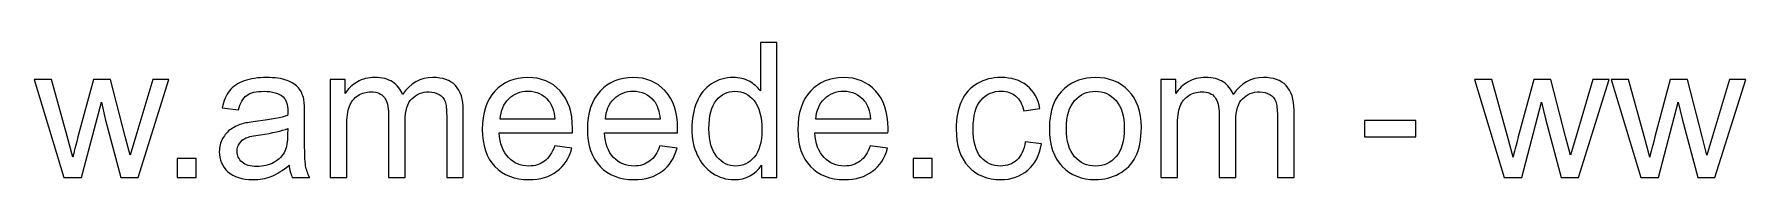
# Model space of a CAD drawing. Header units: millimetres. Extents: x -1050 to 1166, y -878 to -90.
# Drawn here: x 58 to 617, y -878 to -833 of the extents above; entities that cross this region are included whole.
import ezdxf

# ---------------------------------------------------------------- set-up
doc = ezdxf.new("R2010")
doc.units = ezdxf.units.MM
doc.header["$MEASUREMENT"] = 0
doc.layers.add('Layer 1', color=7, linetype='Continuous')

msp = doc.modelspace()

# ---------------------------------------------------------------- linework, layer by layer
at = {"layer": 'Layer 1', "color": 250}
for points, knots in [([(295.8352, -877.5126), (295.8352, -877.5126), (295.8352, -873.4462), (295.8352, -873.4462), (295.8352, -873.4462), (293.8071, -876.6067), (290.8216, -878.1921), (286.8787, -878.1921), (286.8787, -878.1921), (284.3256, -878.1921), (281.9784, -877.492), (279.8474, -876.0816), (279.8474, -876.0816), (277.706, -874.6815), (276.0486, -872.7152), (274.8647, -870.2033), (274.8647, -870.2033), (273.6911, -867.6811), (273.1043, -864.7882), (273.1043, -861.5145), (273.1043, -861.5145), (273.1043, -858.3231), (273.6396, -855.4303), (274.7, -852.8257), (274.7, -852.8257), (275.7706, -850.2314), (277.3663, -848.2342), (279.4973, -846.8547), (279.4973, -846.8547), (281.6181, -845.4649), (284.0065, -844.7751), (286.6316, -844.7751), (286.6316, -844.7751), (288.5671, -844.7751), (290.2863, -845.1869), (291.7893, -846.0002), (291.7893, -846.0002), (293.2924, -846.8135), (294.5175, -847.8842), (295.4646, -849.1916), (295.4646, -849.1916), (295.4646, -849.1916), (295.4646, -833.2861), (295.4646, -833.2861), (295.4646, -833.2861), (295.4646, -833.2861), (300.9002, -833.2861), (300.9002, -833.2861), (300.9002, -833.2861), (300.9002, -833.2861), (300.9002, -877.5126), (300.9002, -877.5126), (300.9002, -877.5126), (300.9002, -877.5126), (295.8352, -877.5126), (295.8352, -877.5126)], [0, 0, 0, 0, 0.06666667, 0.06666667, 0.06666667, 0.06666667, 0.13333333, 0.13333333, 0.13333333, 0.13333333, 0.2, 0.2, 0.2, 0.2, 0.26666667, 0.26666667, 0.26666667, 0.26666667, 0.33333333, 0.33333333, 0.33333333, 0.33333333, 0.4, 0.4, 0.4, 0.4, 0.46666667, 0.46666667, 0.46666667, 0.46666667, 0.53333333, 0.53333333, 0.53333333, 0.53333333, 0.6, 0.6, 0.6, 0.6, 0.66666667, 0.66666667, 0.66666667, 0.66666667, 0.73333333, 0.73333333, 0.73333333, 0.73333333, 0.8, 0.8, 0.8, 0.8, 0.86666667, 0.86666667, 0.86666667, 0.86666667, 1, 1, 1, 1]), ([(68.032, -877.5126), (68.032, -877.5126), (58.3446, -845.4546), (58.3446, -845.4546), (58.3446, -845.4546), (58.3446, -845.4546), (64.0274, -845.4546), (64.0274, -845.4546), (64.0274, -845.4546), (64.0274, -845.4546), (69.1439, -863.9543), (69.1439, -863.9543), (69.1439, -863.9543), (69.1439, -863.9543), (70.9558, -870.8416), (70.9558, -870.8416), (70.9558, -870.8416), (71.0278, -870.5018), (71.5837, -868.2988), (72.6132, -864.2323), (72.6132, -864.2323), (72.6132, -864.2323), (77.6886, -845.4546), (77.6886, -845.4546), (77.6886, -845.4546), (77.6886, -845.4546), (83.258, -845.4546), (83.258, -845.4546), (83.258, -845.4546), (83.258, -845.4546), (88.0863, -864.0676), (88.0863, -864.0676), (88.0863, -864.0676), (88.0863, -864.0676), (89.6614, -870.1724), (89.6614, -870.1724), (89.6614, -870.1724), (89.6614, -870.1724), (91.5042, -863.9852), (91.5042, -863.9852), (91.5042, -863.9852), (91.5042, -863.9852), (97.0428, -845.4546), (97.0428, -845.4546), (97.0428, -845.4546), (97.0428, -845.4546), (102.324, -845.4546), (102.324, -845.4546), (102.324, -845.4546), (102.324, -845.4546), (92.266, -877.5126), (92.266, -877.5126), (92.266, -877.5126), (92.266, -877.5126), (86.645, -877.5126), (86.645, -877.5126), (86.645, -877.5126), (86.645, -877.5126), (81.5594, -858.3334), (81.5594, -858.3334), (81.5594, -858.3334), (81.5594, -858.3334), (80.2725, -852.8463), (80.2725, -852.8463), (80.2725, -852.8463), (80.2725, -852.8463), (73.7868, -877.5126), (73.7868, -877.5126), (73.7868, -877.5126), (73.7868, -877.5126), (68.032, -877.5126), (68.032, -877.5126)], [0, 0, 0, 0, 0.05263158, 0.05263158, 0.05263158, 0.05263158, 0.10526316, 0.10526316, 0.10526316, 0.10526316, 0.15789474, 0.15789474, 0.15789474, 0.15789474, 0.21052632, 0.21052632, 0.21052632, 0.21052632, 0.26315789, 0.26315789, 0.26315789, 0.26315789, 0.31578947, 0.31578947, 0.31578947, 0.31578947, 0.36842105, 0.36842105, 0.36842105, 0.36842105, 0.42105263, 0.42105263, 0.42105263, 0.42105263, 0.47368421, 0.47368421, 0.47368421, 0.47368421, 0.52631579, 0.52631579, 0.52631579, 0.52631579, 0.57894737, 0.57894737, 0.57894737, 0.57894737, 0.63157895, 0.63157895, 0.63157895, 0.63157895, 0.68421053, 0.68421053, 0.68421053, 0.68421053, 0.73684211, 0.73684211, 0.73684211, 0.73684211, 0.78947368, 0.78947368, 0.78947368, 0.78947368, 0.84210526, 0.84210526, 0.84210526, 0.84210526, 0.89473684, 0.89473684, 0.89473684, 0.89473684, 1, 1, 1, 1]), ([(141.5678, -873.4976), (139.55, -875.2169), (137.6043, -876.4214), (135.7409, -877.1317), (135.7409, -877.1317), (133.8775, -877.842), (131.8804, -878.1921), (129.739, -878.1921), (129.739, -878.1921), (126.2182, -878.1921), (123.5107, -877.3376), (121.6164, -875.6184), (121.6164, -875.6184), (119.7222, -873.9094), (118.7751, -871.7166), (118.7751, -869.0503), (118.7751, -869.0503), (118.7751, -867.4855), (119.1354, -866.0545), (119.8457, -864.7573), (119.8457, -864.7573), (120.5664, -863.4602), (121.5032, -862.4307), (122.6562, -861.6483), (122.6562, -861.6483), (123.8195, -860.8659), (125.1167, -860.2688), (126.5682, -859.8673), (126.5682, -859.8673), (127.6389, -859.5894), (129.2552, -859.3217), (131.4068, -859.054), (131.4068, -859.054), (135.7924, -858.5393), (139.0352, -857.9113), (141.1045, -857.1907), (141.1045, -857.1907), (141.1251, -856.4494), (141.1354, -855.9759), (141.1354, -855.7803), (141.1354, -855.7803), (141.1354, -853.5772), (140.6206, -852.0227), (139.5912, -851.1167), (139.5912, -851.1167), (138.2014, -849.8917), (136.1321, -849.2843), (133.3937, -849.2843), (133.3937, -849.2843), (130.8303, -849.2843), (128.936, -849.7372), (127.7213, -850.6329), (127.7213, -850.6329), (126.4962, -851.5285), (125.6005, -853.1139), (125.0137, -855.3994), (125.0137, -855.3994), (125.0137, -855.3994), (119.7016, -854.6581), (119.7016, -854.6581), (119.7016, -854.6581), (120.1855, -852.383), (120.9782, -850.5402), (122.09, -849.1401), (122.09, -849.1401), (123.2018, -847.74), (124.8078, -846.6694), (126.908, -845.9076), (126.908, -845.9076), (128.9978, -845.156), (131.4377, -844.7751), (134.1967, -844.7751), (134.1967, -844.7751), (136.9351, -844.7751), (139.1691, -845.0943), (140.8883, -845.7428), (140.8883, -845.7428), (142.5972, -846.3914), (143.8635, -847.1944), (144.6665, -848.1724), (144.6665, -848.1724), (145.4695, -849.1504), (146.0357, -850.3858), (146.3651, -851.8785), (146.3651, -851.8785), (146.5402, -852.8051), (146.6328, -854.4728), (146.6328, -856.8715), (146.6328, -856.8715), (146.6328, -856.8715), (146.6328, -864.0779), (146.6328, -864.0779), (146.6328, -864.0779), (146.6328, -869.112), (146.746, -872.2931), (146.9725, -873.6418), (146.9725, -873.6418), (147.1887, -874.9904), (147.6417, -876.2772), (148.3006, -877.5126), (148.3006, -877.5126), (148.3006, -877.5126), (142.6178, -877.5126), (142.6178, -877.5126), (142.6178, -877.5126), (142.0722, -876.3699), (141.7222, -875.0316), (141.5678, -873.4976)], [0, 0, 0, 0, 0.03571429, 0.03571429, 0.03571429, 0.03571429, 0.07142857, 0.07142857, 0.07142857, 0.07142857, 0.10714286, 0.10714286, 0.10714286, 0.10714286, 0.14285714, 0.14285714, 0.14285714, 0.14285714, 0.17857143, 0.17857143, 0.17857143, 0.17857143, 0.21428571, 0.21428571, 0.21428571, 0.21428571, 0.25, 0.25, 0.25, 0.25, 0.28571429, 0.28571429, 0.28571429, 0.28571429, 0.32142857, 0.32142857, 0.32142857, 0.32142857, 0.35714286, 0.35714286, 0.35714286, 0.35714286, 0.39285714, 0.39285714, 0.39285714, 0.39285714, 0.42857143, 0.42857143, 0.42857143, 0.42857143, 0.46428571, 0.46428571, 0.46428571, 0.46428571, 0.5, 0.5, 0.5, 0.5, 0.53571429, 0.53571429, 0.53571429, 0.53571429, 0.57142857, 0.57142857, 0.57142857, 0.57142857, 0.60714286, 0.60714286, 0.60714286, 0.60714286, 0.64285714, 0.64285714, 0.64285714, 0.64285714, 0.67857143, 0.67857143, 0.67857143, 0.67857143, 0.71428571, 0.71428571, 0.71428571, 0.71428571, 0.75, 0.75, 0.75, 0.75, 0.78571429, 0.78571429, 0.78571429, 0.78571429, 0.82142857, 0.82142857, 0.82142857, 0.82142857, 0.85714286, 0.85714286, 0.85714286, 0.85714286, 0.89285714, 0.89285714, 0.89285714, 0.89285714, 0.92857143, 0.92857143, 0.92857143, 0.92857143, 1, 1, 1, 1]), ([(154.9818, -877.5126), (154.9818, -877.5126), (154.9818, -845.4546), (154.9818, -845.4546), (154.9818, -845.4546), (154.9818, -845.4546), (159.8616, -845.4546), (159.8616, -845.4546), (159.8616, -845.4546), (159.8616, -845.4546), (159.8616, -849.9843), (159.8616, -849.9843), (159.8616, -849.9843), (160.8602, -848.4195), (162.1985, -847.1532), (163.8663, -846.2061), (163.8663, -846.2061), (165.534, -845.2487), (167.4283, -844.7751), (169.5593, -844.7751), (169.5593, -844.7751), (171.9271, -844.7751), (173.8728, -845.2693), (175.3861, -846.2473), (175.3861, -846.2473), (176.8995, -847.2356), (177.9701, -848.6048), (178.5878, -850.3755), (178.5878, -850.3755), (181.1409, -846.6385), (184.4456, -844.7751), (188.5223, -844.7751), (188.5223, -844.7751), (191.7137, -844.7751), (194.1741, -845.6502), (195.8831, -847.4106), (195.8831, -847.4106), (197.6023, -849.171), (198.4671, -851.8785), (198.4671, -855.5332), (198.4671, -855.5332), (198.4671, -855.5332), (198.4671, -877.5126), (198.4671, -877.5126), (198.4671, -877.5126), (198.4671, -877.5126), (193.0314, -877.5126), (193.0314, -877.5126), (193.0314, -877.5126), (193.0314, -877.5126), (193.0314, -857.3348), (193.0314, -857.3348), (193.0314, -857.3348), (193.0314, -855.1729), (192.8461, -853.6081), (192.4961, -852.6507), (192.4961, -852.6507), (192.1461, -851.6932), (191.5078, -850.9314), (190.571, -850.3446), (190.571, -850.3446), (189.6444, -849.7578), (188.5532, -849.4696), (187.3075, -849.4696), (187.3075, -849.4696), (185.0427, -849.4696), (183.169, -850.2211), (181.6763, -851.7138), (181.6763, -851.7138), (180.1835, -853.2169), (179.4423, -855.6156), (179.4423, -858.9099), (179.4423, -858.9099), (179.4423, -858.9099), (179.4423, -877.5126), (179.4423, -877.5126), (179.4423, -877.5126), (179.4423, -877.5126), (174.0066, -877.5126), (174.0066, -877.5126), (174.0066, -877.5126), (174.0066, -877.5126), (174.0066, -856.7068), (174.0066, -856.7068), (174.0066, -856.7068), (174.0066, -854.2978), (173.564, -852.4859), (172.6786, -851.2815), (172.6786, -851.2815), (171.7932, -850.077), (170.3417, -849.4696), (168.3342, -849.4696), (168.3342, -849.4696), (166.8106, -849.4696), (165.4002, -849.8711), (164.103, -850.6741), (164.103, -850.6741), (162.8059, -851.4771), (161.8691, -852.6507), (161.2823, -854.2052), (161.2823, -854.2052), (160.7057, -855.7494), (160.4175, -857.9834), (160.4175, -860.8968), (160.4175, -860.8968), (160.4175, -860.8968), (160.4175, -877.5126), (160.4175, -877.5126), (160.4175, -877.5126), (160.4175, -877.5126), (154.9818, -877.5126), (154.9818, -877.5126)], [0, 0, 0, 0, 0.03448276, 0.03448276, 0.03448276, 0.03448276, 0.06896552, 0.06896552, 0.06896552, 0.06896552, 0.10344828, 0.10344828, 0.10344828, 0.10344828, 0.13793103, 0.13793103, 0.13793103, 0.13793103, 0.17241379, 0.17241379, 0.17241379, 0.17241379, 0.20689655, 0.20689655, 0.20689655, 0.20689655, 0.24137931, 0.24137931, 0.24137931, 0.24137931, 0.27586207, 0.27586207, 0.27586207, 0.27586207, 0.31034483, 0.31034483, 0.31034483, 0.31034483, 0.34482759, 0.34482759, 0.34482759, 0.34482759, 0.37931034, 0.37931034, 0.37931034, 0.37931034, 0.4137931, 0.4137931, 0.4137931, 0.4137931, 0.44827586, 0.44827586, 0.44827586, 0.44827586, 0.48275862, 0.48275862, 0.48275862, 0.48275862, 0.51724138, 0.51724138, 0.51724138, 0.51724138, 0.55172414, 0.55172414, 0.55172414, 0.55172414, 0.5862069, 0.5862069, 0.5862069, 0.5862069, 0.62068966, 0.62068966, 0.62068966, 0.62068966, 0.65517241, 0.65517241, 0.65517241, 0.65517241, 0.68965517, 0.68965517, 0.68965517, 0.68965517, 0.72413793, 0.72413793, 0.72413793, 0.72413793, 0.75862069, 0.75862069, 0.75862069, 0.75862069, 0.79310345, 0.79310345, 0.79310345, 0.79310345, 0.82758621, 0.82758621, 0.82758621, 0.82758621, 0.86206897, 0.86206897, 0.86206897, 0.86206897, 0.89655172, 0.89655172, 0.89655172, 0.89655172, 0.93103448, 0.93103448, 0.93103448, 0.93103448, 1, 1, 1, 1]), ([(228.3014, -867.1354), (228.3014, -867.1354), (233.9224, -867.8767), (233.9224, -867.8767), (233.9224, -867.8767), (233.0473, -871.1401), (231.4104, -873.6829), (229.022, -875.4845), (229.022, -875.4845), (226.6336, -877.2861), (223.5864, -878.1921), (219.87, -878.1921), (219.87, -878.1921), (215.1961, -878.1921), (211.49, -876.7508), (208.7516, -873.8682), (208.7516, -873.8682), (206.0132, -870.996), (204.6439, -866.9501), (204.6439, -861.7513), (204.6439, -861.7513), (204.6439, -856.3774), (206.0234, -852.1977), (208.7927, -849.2328), (208.7927, -849.2328), (211.5621, -846.2576), (215.1549, -844.7751), (219.5714, -844.7751), (219.5714, -844.7751), (223.8437, -844.7751), (227.3337, -846.2267), (230.0412, -849.1401), (230.0412, -849.1401), (232.7487, -852.0536), (234.1077, -856.1509), (234.1077, -861.4321), (234.1077, -861.4321), (234.1077, -861.7513), (234.0974, -862.2351), (234.0768, -862.8734), (234.0768, -862.8734), (234.0768, -862.8734), (210.2031, -862.8734), (210.2031, -862.8734), (210.2031, -862.8734), (210.409, -866.3839), (211.3973, -869.0812), (213.1886, -870.9445), (213.1886, -870.9445), (214.9696, -872.8079), (217.2036, -873.7447), (219.87, -873.7447), (219.87, -873.7447), (221.8569, -873.7447), (223.5555, -873.2197), (224.9556, -872.1696), (224.9556, -872.1696), (226.366, -871.1195), (227.4778, -869.4415), (228.3014, -867.1354)], [0, 0, 0, 0, 0.0625, 0.0625, 0.0625, 0.0625, 0.125, 0.125, 0.125, 0.125, 0.1875, 0.1875, 0.1875, 0.1875, 0.25, 0.25, 0.25, 0.25, 0.3125, 0.3125, 0.3125, 0.3125, 0.375, 0.375, 0.375, 0.375, 0.4375, 0.4375, 0.4375, 0.4375, 0.5, 0.5, 0.5, 0.5, 0.5625, 0.5625, 0.5625, 0.5625, 0.625, 0.625, 0.625, 0.625, 0.6875, 0.6875, 0.6875, 0.6875, 0.75, 0.75, 0.75, 0.75, 0.8125, 0.8125, 0.8125, 0.8125, 0.875, 0.875, 0.875, 0.875, 1, 1, 1, 1]), ([(210.512, -858.426), (210.512, -858.426), (228.3632, -858.426), (228.3632, -858.426), (228.3632, -858.426), (228.1264, -855.7288), (227.4366, -853.711), (226.3145, -852.3624), (226.3145, -852.3624), (224.5953, -850.2726), (222.351, -849.2225), (219.6023, -849.2225), (219.6023, -849.2225), (217.1109, -849.2225), (215.0211, -850.0564), (213.3225, -851.7241), (213.3225, -851.7241), (211.6341, -853.3919), (210.6973, -855.6259), (210.512, -858.426)], [0, 0, 0, 0, 0.16666667, 0.16666667, 0.16666667, 0.16666667, 0.33333333, 0.33333333, 0.33333333, 0.33333333, 0.5, 0.5, 0.5, 0.5, 0.66666667, 0.66666667, 0.66666667, 0.66666667, 1, 1, 1, 1]), ([(262.6551, -867.1354), (262.6551, -867.1354), (268.2761, -867.8767), (268.2761, -867.8767), (268.2761, -867.8767), (267.401, -871.1401), (265.7641, -873.6829), (263.3757, -875.4845), (263.3757, -875.4845), (260.9873, -877.2861), (257.9401, -878.1921), (254.2237, -878.1921), (254.2237, -878.1921), (249.5498, -878.1921), (245.8437, -876.7508), (243.1053, -873.8682), (243.1053, -873.8682), (240.3669, -870.996), (238.9976, -866.9501), (238.9976, -861.7513), (238.9976, -861.7513), (238.9976, -856.3774), (240.3771, -852.1977), (243.1464, -849.2328), (243.1464, -849.2328), (245.9158, -846.2576), (249.5086, -844.7751), (253.9251, -844.7751), (253.9251, -844.7751), (258.1974, -844.7751), (261.6874, -846.2267), (264.3949, -849.1401), (264.3949, -849.1401), (267.1024, -852.0536), (268.4614, -856.1509), (268.4614, -861.4321), (268.4614, -861.4321), (268.4614, -861.7513), (268.4511, -862.2351), (268.4305, -862.8734), (268.4305, -862.8734), (268.4305, -862.8734), (244.5568, -862.8734), (244.5568, -862.8734), (244.5568, -862.8734), (244.7627, -866.3839), (245.751, -869.0812), (247.5423, -870.9445), (247.5423, -870.9445), (249.3233, -872.8079), (251.5573, -873.7447), (254.2237, -873.7447), (254.2237, -873.7447), (256.2106, -873.7447), (257.9092, -873.2197), (259.3093, -872.1696), (259.3093, -872.1696), (260.7197, -871.1195), (261.8315, -869.4415), (262.6551, -867.1354)], [0, 0, 0, 0, 0.0625, 0.0625, 0.0625, 0.0625, 0.125, 0.125, 0.125, 0.125, 0.1875, 0.1875, 0.1875, 0.1875, 0.25, 0.25, 0.25, 0.25, 0.3125, 0.3125, 0.3125, 0.3125, 0.375, 0.375, 0.375, 0.375, 0.4375, 0.4375, 0.4375, 0.4375, 0.5, 0.5, 0.5, 0.5, 0.5625, 0.5625, 0.5625, 0.5625, 0.625, 0.625, 0.625, 0.625, 0.6875, 0.6875, 0.6875, 0.6875, 0.75, 0.75, 0.75, 0.75, 0.8125, 0.8125, 0.8125, 0.8125, 0.875, 0.875, 0.875, 0.875, 1, 1, 1, 1]), ([(244.8657, -858.426), (244.8657, -858.426), (262.7169, -858.426), (262.7169, -858.426), (262.7169, -858.426), (262.4801, -855.7288), (261.7903, -853.711), (260.6682, -852.3624), (260.6682, -852.3624), (258.949, -850.2726), (256.7047, -849.2225), (253.956, -849.2225), (253.956, -849.2225), (251.4646, -849.2225), (249.3748, -850.0564), (247.6762, -851.7241), (247.6762, -851.7241), (245.9878, -853.3919), (245.051, -855.6259), (244.8657, -858.426)], [0, 0, 0, 0, 0.16666667, 0.16666667, 0.16666667, 0.16666667, 0.33333333, 0.33333333, 0.33333333, 0.33333333, 0.5, 0.5, 0.5, 0.5, 0.66666667, 0.66666667, 0.66666667, 0.66666667, 1, 1, 1, 1]), ([(278.6635, -861.5248), (278.6635, -865.6221), (279.5282, -868.6797), (281.268, -870.7077), (281.268, -870.7077), (282.9976, -872.7358), (285.0462, -873.7447), (287.4037, -873.7447), (287.4037, -873.7447), (289.7818, -873.7447), (291.7996, -872.777), (293.4674, -870.8416), (293.4674, -870.8416), (295.1248, -868.9061), (295.9587, -865.9515), (295.9587, -861.9777), (295.9587, -861.9777), (295.9587, -857.6128), (295.1146, -854.4008), (293.4159, -852.3521), (293.4159, -852.3521), (291.7276, -850.3034), (289.6377, -849.2843), (287.1567, -849.2843), (287.1567, -849.2843), (284.7374, -849.2843), (282.7196, -850.2623), (281.093, -852.2286), (281.093, -852.2286), (279.4768, -854.1949), (278.6635, -857.2936), (278.6635, -861.5248)], [0, 0, 0, 0, 0.11111111, 0.11111111, 0.11111111, 0.11111111, 0.22222222, 0.22222222, 0.22222222, 0.22222222, 0.33333333, 0.33333333, 0.33333333, 0.33333333, 0.44444444, 0.44444444, 0.44444444, 0.44444444, 0.55555556, 0.55555556, 0.55555556, 0.55555556, 0.66666667, 0.66666667, 0.66666667, 0.66666667, 0.77777778, 0.77777778, 0.77777778, 0.77777778, 1, 1, 1, 1]), ([(331.3625, -867.1354), (331.3625, -867.1354), (336.9835, -867.8767), (336.9835, -867.8767), (336.9835, -867.8767), (336.1084, -871.1401), (334.4715, -873.6829), (332.0831, -875.4845), (332.0831, -875.4845), (329.6947, -877.2861), (326.6475, -878.1921), (322.9311, -878.1921), (322.9311, -878.1921), (318.2572, -878.1921), (314.5511, -876.7508), (311.8127, -873.8682), (311.8127, -873.8682), (309.0743, -870.996), (307.705, -866.9501), (307.705, -861.7513), (307.705, -861.7513), (307.705, -856.3774), (309.0845, -852.1977), (311.8538, -849.2328), (311.8538, -849.2328), (314.6232, -846.2576), (318.216, -844.7751), (322.6325, -844.7751), (322.6325, -844.7751), (326.9048, -844.7751), (330.3948, -846.2267), (333.1023, -849.1401), (333.1023, -849.1401), (335.8098, -852.0536), (337.1688, -856.1509), (337.1688, -861.4321), (337.1688, -861.4321), (337.1688, -861.7513), (337.1585, -862.2351), (337.1379, -862.8734), (337.1379, -862.8734), (337.1379, -862.8734), (313.2642, -862.8734), (313.2642, -862.8734), (313.2642, -862.8734), (313.4701, -866.3839), (314.4584, -869.0812), (316.2497, -870.9445), (316.2497, -870.9445), (318.0307, -872.8079), (320.2647, -873.7447), (322.9311, -873.7447), (322.9311, -873.7447), (324.918, -873.7447), (326.6166, -873.2197), (328.0167, -872.1696), (328.0167, -872.1696), (329.4271, -871.1195), (330.5389, -869.4415), (331.3625, -867.1354)], [0, 0, 0, 0, 0.0625, 0.0625, 0.0625, 0.0625, 0.125, 0.125, 0.125, 0.125, 0.1875, 0.1875, 0.1875, 0.1875, 0.25, 0.25, 0.25, 0.25, 0.3125, 0.3125, 0.3125, 0.3125, 0.375, 0.375, 0.375, 0.375, 0.4375, 0.4375, 0.4375, 0.4375, 0.5, 0.5, 0.5, 0.5, 0.5625, 0.5625, 0.5625, 0.5625, 0.625, 0.625, 0.625, 0.625, 0.6875, 0.6875, 0.6875, 0.6875, 0.75, 0.75, 0.75, 0.75, 0.8125, 0.8125, 0.8125, 0.8125, 0.875, 0.875, 0.875, 0.875, 1, 1, 1, 1]), ([(313.5731, -858.426), (313.5731, -858.426), (331.4243, -858.426), (331.4243, -858.426), (331.4243, -858.426), (331.1875, -855.7288), (330.4977, -853.711), (329.3756, -852.3624), (329.3756, -852.3624), (327.6564, -850.2726), (325.4121, -849.2225), (322.6634, -849.2225), (322.6634, -849.2225), (320.172, -849.2225), (318.0822, -850.0564), (316.3836, -851.7241), (316.3836, -851.7241), (314.6952, -853.3919), (313.7584, -855.6259), (313.5731, -858.426)], [0, 0, 0, 0, 0.16666667, 0.16666667, 0.16666667, 0.16666667, 0.33333333, 0.33333333, 0.33333333, 0.33333333, 0.5, 0.5, 0.5, 0.5, 0.66666667, 0.66666667, 0.66666667, 0.66666667, 1, 1, 1, 1]), ([(381.9511, -865.7765), (381.9511, -865.7765), (387.2632, -866.5178), (387.2632, -866.5178), (387.2632, -866.5178), (386.6764, -870.1724), (385.1939, -873.0241), (382.7952, -875.0933), (382.7952, -875.0933), (380.3965, -877.1626), (377.4419, -878.1921), (373.952, -878.1921), (373.952, -878.1921), (369.5767, -878.1921), (366.0559, -876.7611), (363.3998, -873.8991), (363.3998, -873.8991), (360.7335, -871.0372), (359.4055, -866.9398), (359.4055, -861.6071), (359.4055, -861.6071), (359.4055, -858.1481), (359.982, -855.1317), (361.1247, -852.5374), (361.1247, -852.5374), (362.2674, -849.9534), (364.0072, -848.0077), (366.3544, -846.7209), (366.3544, -846.7209), (368.6914, -845.4237), (371.2342, -844.7751), (373.9932, -844.7751), (373.9932, -844.7751), (377.4625, -844.7751), (380.3142, -845.6502), (382.5173, -847.4106), (382.5173, -847.4106), (384.7307, -849.171), (386.1513, -851.6727), (386.769, -854.9052), (386.769, -854.9052), (386.769, -854.9052), (381.5187, -855.7082), (381.5187, -855.7082), (381.5187, -855.7082), (381.0142, -853.5566), (380.1289, -851.9403), (378.842, -850.8491), (378.842, -850.8491), (377.5655, -849.7681), (376.0213, -849.2225), (374.2094, -849.2225), (374.2094, -849.2225), (371.471, -849.2225), (369.2473, -850.2005), (367.528, -852.1565), (367.528, -852.1565), (365.8191, -854.1228), (364.9646, -857.2113), (364.9646, -861.4527), (364.9646, -861.4527), (364.9646, -865.7559), (365.7882, -868.8753), (367.4354, -870.821), (367.4354, -870.821), (369.0929, -872.7667), (371.2445, -873.7447), (373.8902, -873.7447), (373.8902, -873.7447), (376.0316, -873.7447), (377.8126, -873.0961), (379.2332, -871.7887), (379.2332, -871.7887), (380.6642, -870.4915), (381.5702, -868.4841), (381.9511, -865.7765)], [0, 0, 0, 0, 0.05, 0.05, 0.05, 0.05, 0.1, 0.1, 0.1, 0.1, 0.15, 0.15, 0.15, 0.15, 0.2, 0.2, 0.2, 0.2, 0.25, 0.25, 0.25, 0.25, 0.3, 0.3, 0.3, 0.3, 0.35, 0.35, 0.35, 0.35, 0.4, 0.4, 0.4, 0.4, 0.45, 0.45, 0.45, 0.45, 0.5, 0.5, 0.5, 0.5, 0.55, 0.55, 0.55, 0.55, 0.6, 0.6, 0.6, 0.6, 0.65, 0.65, 0.65, 0.65, 0.7, 0.7, 0.7, 0.7, 0.75, 0.75, 0.75, 0.75, 0.8, 0.8, 0.8, 0.8, 0.85, 0.85, 0.85, 0.85, 0.9, 0.9, 0.9, 0.9, 1, 1, 1, 1]), ([(389.8575, -861.4836), (389.8575, -855.5641), (391.5046, -851.1785), (394.8093, -848.3268), (394.8093, -848.3268), (397.558, -845.959), (400.9244, -844.7751), (404.8879, -844.7751), (404.8879, -844.7751), (409.2838, -844.7751), (412.8869, -846.2164), (415.6871, -849.099), (415.6871, -849.099), (418.477, -851.9712), (419.8771, -855.9553), (419.8771, -861.0306), (419.8771, -861.0306), (419.8771, -865.1485), (419.2594, -868.3811), (418.024, -870.7386), (418.024, -870.7386), (416.7887, -873.0961), (414.9871, -874.9286), (412.6193, -876.236), (412.6193, -876.236), (410.2618, -877.5435), (407.6778, -878.1921), (404.8879, -878.1921), (404.8879, -878.1921), (400.3993, -878.1921), (396.7756, -876.7611), (394.0063, -873.8888), (394.0063, -873.8888), (391.237, -871.0166), (389.8575, -866.8781), (389.8575, -861.4836)], [0, 0, 0, 0, 0.1, 0.1, 0.1, 0.1, 0.2, 0.2, 0.2, 0.2, 0.3, 0.3, 0.3, 0.3, 0.4, 0.4, 0.4, 0.4, 0.5, 0.5, 0.5, 0.5, 0.6, 0.6, 0.6, 0.6, 0.7, 0.7, 0.7, 0.7, 0.8, 0.8, 0.8, 0.8, 1, 1, 1, 1]), ([(395.4167, -861.4939), (395.4167, -865.5912), (396.3123, -868.6591), (398.1036, -870.6871), (398.1036, -870.6871), (399.9052, -872.7255), (402.1598, -873.7447), (404.8879, -873.7447), (404.8879, -873.7447), (407.5851, -873.7447), (409.8294, -872.7255), (411.631, -870.6769), (411.631, -870.6769), (413.4223, -868.6282), (414.3179, -865.5089), (414.3179, -861.3189), (414.3179, -861.3189), (414.3179, -857.3657), (413.412, -854.3699), (411.6104, -852.3418), (411.6104, -852.3418), (409.8088, -850.3034), (407.5645, -849.2843), (404.8879, -849.2843), (404.8879, -849.2843), (402.1598, -849.2843), (399.9052, -850.2932), (398.1036, -852.3212), (398.1036, -852.3212), (396.3123, -854.3493), (395.4167, -857.4069), (395.4167, -861.4939)], [0, 0, 0, 0, 0.11111111, 0.11111111, 0.11111111, 0.11111111, 0.22222222, 0.22222222, 0.22222222, 0.22222222, 0.33333333, 0.33333333, 0.33333333, 0.33333333, 0.44444444, 0.44444444, 0.44444444, 0.44444444, 0.55555556, 0.55555556, 0.55555556, 0.55555556, 0.66666667, 0.66666667, 0.66666667, 0.66666667, 0.77777778, 0.77777778, 0.77777778, 0.77777778, 1, 1, 1, 1]), ([(426.2495, -877.5126), (426.2495, -877.5126), (426.2495, -845.4546), (426.2495, -845.4546), (426.2495, -845.4546), (426.2495, -845.4546), (431.1293, -845.4546), (431.1293, -845.4546), (431.1293, -845.4546), (431.1293, -845.4546), (431.1293, -849.9843), (431.1293, -849.9843), (431.1293, -849.9843), (432.1279, -848.4195), (433.4662, -847.1532), (435.134, -846.2061), (435.134, -846.2061), (436.8017, -845.2487), (438.696, -844.7751), (440.827, -844.7751), (440.827, -844.7751), (443.1948, -844.7751), (445.1405, -845.2693), (446.6538, -846.2473), (446.6538, -846.2473), (448.1672, -847.2356), (449.2378, -848.6048), (449.8555, -850.3755), (449.8555, -850.3755), (452.4086, -846.6385), (455.7133, -844.7751), (459.79, -844.7751), (459.79, -844.7751), (462.9814, -844.7751), (465.4418, -845.6502), (467.1508, -847.4106), (467.1508, -847.4106), (468.87, -849.171), (469.7348, -851.8785), (469.7348, -855.5332), (469.7348, -855.5332), (469.7348, -855.5332), (469.7348, -877.5126), (469.7348, -877.5126), (469.7348, -877.5126), (469.7348, -877.5126), (464.2991, -877.5126), (464.2991, -877.5126), (464.2991, -877.5126), (464.2991, -877.5126), (464.2991, -857.3348), (464.2991, -857.3348), (464.2991, -857.3348), (464.2991, -855.1729), (464.1138, -853.6081), (463.7638, -852.6507), (463.7638, -852.6507), (463.4138, -851.6932), (462.7755, -850.9314), (461.8387, -850.3446), (461.8387, -850.3446), (460.9121, -849.7578), (459.8209, -849.4696), (458.5752, -849.4696), (458.5752, -849.4696), (456.3104, -849.4696), (454.4367, -850.2211), (452.944, -851.7138), (452.944, -851.7138), (451.4512, -853.2169), (450.71, -855.6156), (450.71, -858.9099), (450.71, -858.9099), (450.71, -858.9099), (450.71, -877.5126), (450.71, -877.5126), (450.71, -877.5126), (450.71, -877.5126), (445.2743, -877.5126), (445.2743, -877.5126), (445.2743, -877.5126), (445.2743, -877.5126), (445.2743, -856.7068), (445.2743, -856.7068), (445.2743, -856.7068), (445.2743, -854.2978), (444.8317, -852.4859), (443.9463, -851.2815), (443.9463, -851.2815), (443.0609, -850.077), (441.6094, -849.4696), (439.6019, -849.4696), (439.6019, -849.4696), (438.0783, -849.4696), (436.6679, -849.8711), (435.3707, -850.6741), (435.3707, -850.6741), (434.0736, -851.4771), (433.1368, -852.6507), (432.55, -854.2052), (432.55, -854.2052), (431.9734, -855.7494), (431.6852, -857.9834), (431.6852, -860.8968), (431.6852, -860.8968), (431.6852, -860.8968), (431.6852, -877.5126), (431.6852, -877.5126), (431.6852, -877.5126), (431.6852, -877.5126), (426.2495, -877.5126), (426.2495, -877.5126)], [0, 0, 0, 0, 0.03448276, 0.03448276, 0.03448276, 0.03448276, 0.06896552, 0.06896552, 0.06896552, 0.06896552, 0.10344828, 0.10344828, 0.10344828, 0.10344828, 0.13793103, 0.13793103, 0.13793103, 0.13793103, 0.17241379, 0.17241379, 0.17241379, 0.17241379, 0.20689655, 0.20689655, 0.20689655, 0.20689655, 0.24137931, 0.24137931, 0.24137931, 0.24137931, 0.27586207, 0.27586207, 0.27586207, 0.27586207, 0.31034483, 0.31034483, 0.31034483, 0.31034483, 0.34482759, 0.34482759, 0.34482759, 0.34482759, 0.37931034, 0.37931034, 0.37931034, 0.37931034, 0.4137931, 0.4137931, 0.4137931, 0.4137931, 0.44827586, 0.44827586, 0.44827586, 0.44827586, 0.48275862, 0.48275862, 0.48275862, 0.48275862, 0.51724138, 0.51724138, 0.51724138, 0.51724138, 0.55172414, 0.55172414, 0.55172414, 0.55172414, 0.5862069, 0.5862069, 0.5862069, 0.5862069, 0.62068966, 0.62068966, 0.62068966, 0.62068966, 0.65517241, 0.65517241, 0.65517241, 0.65517241, 0.68965517, 0.68965517, 0.68965517, 0.68965517, 0.72413793, 0.72413793, 0.72413793, 0.72413793, 0.75862069, 0.75862069, 0.75862069, 0.75862069, 0.79310345, 0.79310345, 0.79310345, 0.79310345, 0.82758621, 0.82758621, 0.82758621, 0.82758621, 0.86206897, 0.86206897, 0.86206897, 0.86206897, 0.89655172, 0.89655172, 0.89655172, 0.89655172, 0.93103448, 0.93103448, 0.93103448, 0.93103448, 1, 1, 1, 1]), ([(538.3598, -877.5126), (538.3598, -877.5126), (528.6724, -845.4546), (528.6724, -845.4546), (528.6724, -845.4546), (528.6724, -845.4546), (534.3552, -845.4546), (534.3552, -845.4546), (534.3552, -845.4546), (534.3552, -845.4546), (539.4717, -863.9543), (539.4717, -863.9543), (539.4717, -863.9543), (539.4717, -863.9543), (541.2836, -870.8416), (541.2836, -870.8416), (541.2836, -870.8416), (541.3556, -870.5018), (541.9115, -868.2988), (542.941, -864.2323), (542.941, -864.2323), (542.941, -864.2323), (548.0164, -845.4546), (548.0164, -845.4546), (548.0164, -845.4546), (548.0164, -845.4546), (553.5858, -845.4546), (553.5858, -845.4546), (553.5858, -845.4546), (553.5858, -845.4546), (558.4141, -864.0676), (558.4141, -864.0676), (558.4141, -864.0676), (558.4141, -864.0676), (559.9892, -870.1724), (559.9892, -870.1724), (559.9892, -870.1724), (559.9892, -870.1724), (561.832, -863.9852), (561.832, -863.9852), (561.832, -863.9852), (561.832, -863.9852), (567.3706, -845.4546), (567.3706, -845.4546), (567.3706, -845.4546), (567.3706, -845.4546), (572.6518, -845.4546), (572.6518, -845.4546), (572.6518, -845.4546), (572.6518, -845.4546), (562.5938, -877.5126), (562.5938, -877.5126), (562.5938, -877.5126), (562.5938, -877.5126), (556.9728, -877.5126), (556.9728, -877.5126), (556.9728, -877.5126), (556.9728, -877.5126), (551.8872, -858.3334), (551.8872, -858.3334), (551.8872, -858.3334), (551.8872, -858.3334), (550.6003, -852.8463), (550.6003, -852.8463), (550.6003, -852.8463), (550.6003, -852.8463), (544.1146, -877.5126), (544.1146, -877.5126), (544.1146, -877.5126), (544.1146, -877.5126), (538.3598, -877.5126), (538.3598, -877.5126)], [0, 0, 0, 0, 0.05263158, 0.05263158, 0.05263158, 0.05263158, 0.10526316, 0.10526316, 0.10526316, 0.10526316, 0.15789474, 0.15789474, 0.15789474, 0.15789474, 0.21052632, 0.21052632, 0.21052632, 0.21052632, 0.26315789, 0.26315789, 0.26315789, 0.26315789, 0.31578947, 0.31578947, 0.31578947, 0.31578947, 0.36842105, 0.36842105, 0.36842105, 0.36842105, 0.42105263, 0.42105263, 0.42105263, 0.42105263, 0.47368421, 0.47368421, 0.47368421, 0.47368421, 0.52631579, 0.52631579, 0.52631579, 0.52631579, 0.57894737, 0.57894737, 0.57894737, 0.57894737, 0.63157895, 0.63157895, 0.63157895, 0.63157895, 0.68421053, 0.68421053, 0.68421053, 0.68421053, 0.73684211, 0.73684211, 0.73684211, 0.73684211, 0.78947368, 0.78947368, 0.78947368, 0.78947368, 0.84210526, 0.84210526, 0.84210526, 0.84210526, 0.89473684, 0.89473684, 0.89473684, 0.89473684, 1, 1, 1, 1]), ([(582.9672, -877.5126), (582.9672, -877.5126), (573.2798, -845.4546), (573.2798, -845.4546), (573.2798, -845.4546), (573.2798, -845.4546), (578.9626, -845.4546), (578.9626, -845.4546), (578.9626, -845.4546), (578.9626, -845.4546), (584.0791, -863.9543), (584.0791, -863.9543), (584.0791, -863.9543), (584.0791, -863.9543), (585.891, -870.8416), (585.891, -870.8416), (585.891, -870.8416), (585.963, -870.5018), (586.5189, -868.2988), (587.5484, -864.2323), (587.5484, -864.2323), (587.5484, -864.2323), (592.6238, -845.4546), (592.6238, -845.4546), (592.6238, -845.4546), (592.6238, -845.4546), (598.1932, -845.4546), (598.1932, -845.4546), (598.1932, -845.4546), (598.1932, -845.4546), (603.0215, -864.0676), (603.0215, -864.0676), (603.0215, -864.0676), (603.0215, -864.0676), (604.5966, -870.1724), (604.5966, -870.1724), (604.5966, -870.1724), (604.5966, -870.1724), (606.4394, -863.9852), (606.4394, -863.9852), (606.4394, -863.9852), (606.4394, -863.9852), (611.978, -845.4546), (611.978, -845.4546), (611.978, -845.4546), (611.978, -845.4546), (617.2592, -845.4546), (617.2592, -845.4546), (617.2592, -845.4546), (617.2592, -845.4546), (607.2012, -877.5126), (607.2012, -877.5126), (607.2012, -877.5126), (607.2012, -877.5126), (601.5802, -877.5126), (601.5802, -877.5126), (601.5802, -877.5126), (601.5802, -877.5126), (596.4946, -858.3334), (596.4946, -858.3334), (596.4946, -858.3334), (596.4946, -858.3334), (595.2077, -852.8463), (595.2077, -852.8463), (595.2077, -852.8463), (595.2077, -852.8463), (588.722, -877.5126), (588.722, -877.5126), (588.722, -877.5126), (588.722, -877.5126), (582.9672, -877.5126), (582.9672, -877.5126)], [0, 0, 0, 0, 0.05263158, 0.05263158, 0.05263158, 0.05263158, 0.10526316, 0.10526316, 0.10526316, 0.10526316, 0.15789474, 0.15789474, 0.15789474, 0.15789474, 0.21052632, 0.21052632, 0.21052632, 0.21052632, 0.26315789, 0.26315789, 0.26315789, 0.26315789, 0.31578947, 0.31578947, 0.31578947, 0.31578947, 0.36842105, 0.36842105, 0.36842105, 0.36842105, 0.42105263, 0.42105263, 0.42105263, 0.42105263, 0.47368421, 0.47368421, 0.47368421, 0.47368421, 0.52631579, 0.52631579, 0.52631579, 0.52631579, 0.57894737, 0.57894737, 0.57894737, 0.57894737, 0.63157895, 0.63157895, 0.63157895, 0.63157895, 0.68421053, 0.68421053, 0.68421053, 0.68421053, 0.73684211, 0.73684211, 0.73684211, 0.73684211, 0.78947368, 0.78947368, 0.78947368, 0.78947368, 0.84210526, 0.84210526, 0.84210526, 0.84210526, 0.89473684, 0.89473684, 0.89473684, 0.89473684, 1, 1, 1, 1]), ([(492.7024, -864.2323), (492.7024, -864.2323), (492.7024, -858.7967), (492.7024, -858.7967), (492.7024, -858.7967), (492.7024, -858.7967), (509.5035, -858.7967), (509.5035, -858.7967), (509.5035, -858.7967), (509.5035, -858.7967), (509.5035, -864.2323), (509.5035, -864.2323), (509.5035, -864.2323), (509.5035, -864.2323), (492.7024, -864.2323), (492.7024, -864.2323)], [0, 0, 0, 0, 0.2, 0.2, 0.2, 0.2, 0.4, 0.4, 0.4, 0.4, 0.6, 0.6, 0.6, 0.6, 1, 1, 1, 1]), ([(141.1354, -861.4527), (139.1588, -862.2557), (136.1939, -862.9352), (132.2407, -863.4911), (132.2407, -863.4911), (129.9964, -863.8102), (128.411, -864.1705), (127.4845, -864.572), (127.4845, -864.572), (126.5579, -864.9735), (125.8476, -865.5603), (125.3432, -866.3222), (125.3432, -866.3222), (124.8387, -867.0943), (124.5813, -867.9487), (124.5813, -868.8959), (124.5813, -868.8959), (124.5813, -870.3268), (125.127, -871.5313), (126.2285, -872.4887), (126.2285, -872.4887), (127.3301, -873.4462), (128.936, -873.93), (131.0465, -873.93), (131.0465, -873.93), (133.1363, -873.93), (134.9997, -873.477), (136.6366, -872.5608), (136.6366, -872.5608), (138.2631, -871.6549), (139.4676, -870.4092), (140.2294, -868.8341), (140.2294, -868.8341), (140.8162, -867.609), (141.1045, -865.8074), (141.1045, -863.4293), (141.1045, -863.4293), (141.1045, -863.4293), (141.1354, -861.4527), (141.1354, -861.4527)], [0, 0, 0, 0, 0.09090909, 0.09090909, 0.09090909, 0.09090909, 0.18181818, 0.18181818, 0.18181818, 0.18181818, 0.27272727, 0.27272727, 0.27272727, 0.27272727, 0.36363636, 0.36363636, 0.36363636, 0.36363636, 0.45454545, 0.45454545, 0.45454545, 0.45454545, 0.54545455, 0.54545455, 0.54545455, 0.54545455, 0.63636364, 0.63636364, 0.63636364, 0.63636364, 0.72727273, 0.72727273, 0.72727273, 0.72727273, 0.81818182, 0.81818182, 0.81818182, 0.81818182, 1, 1, 1, 1]), ([(105.011, -877.5126), (105.011, -877.5126), (105.011, -871.3357), (105.011, -871.3357), (105.011, -871.3357), (105.011, -871.3357), (111.1878, -871.3357), (111.1878, -871.3357), (111.1878, -871.3357), (111.1878, -871.3357), (111.1878, -877.5126), (111.1878, -877.5126), (111.1878, -877.5126), (111.1878, -877.5126), (105.011, -877.5126), (105.011, -877.5126)], [0, 0, 0, 0, 0.2, 0.2, 0.2, 0.2, 0.4, 0.4, 0.4, 0.4, 0.6, 0.6, 0.6, 0.6, 1, 1, 1, 1]), ([(345.3943, -877.5126), (345.3943, -877.5126), (345.3943, -871.3357), (345.3943, -871.3357), (345.3943, -871.3357), (345.3943, -871.3357), (351.5711, -871.3357), (351.5711, -871.3357), (351.5711, -871.3357), (351.5711, -871.3357), (351.5711, -877.5126), (351.5711, -877.5126), (351.5711, -877.5126), (351.5711, -877.5126), (345.3943, -877.5126), (345.3943, -877.5126)], [0, 0, 0, 0, 0.2, 0.2, 0.2, 0.2, 0.4, 0.4, 0.4, 0.4, 0.6, 0.6, 0.6, 0.6, 1, 1, 1, 1])]:
    msp.add_open_spline(points, degree=3, knots=knots, dxfattribs=at)

doc.saveas('drawing.dxf')
